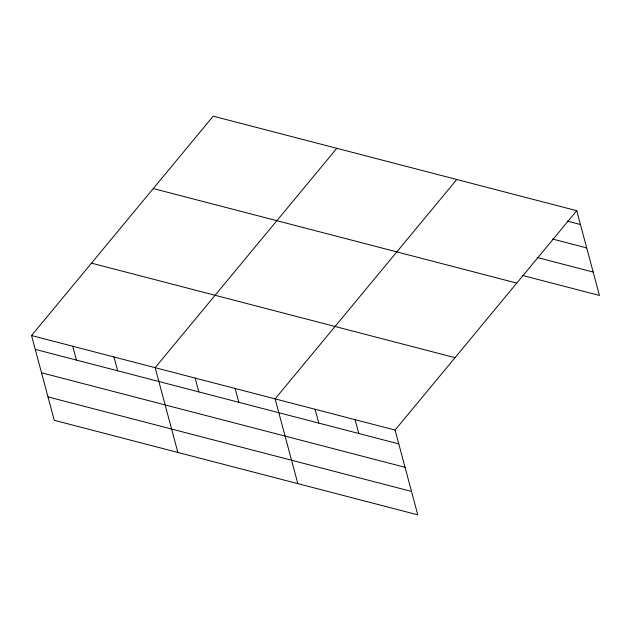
<?xml version="1.0" encoding="UTF-8"?>
<svg xmlns="http://www.w3.org/2000/svg" width="631" height="631" viewBox="0 0 631 631"><rect width="100%" height="100%" fill="white"/><g stroke="black" fill="none" stroke-linecap="round" stroke-linejoin="round"><path stroke-width="0.95" d="M576.734 210.699L395.077 430.066L417.785 514.833L54.266 420.301L31.55 335.542L213.215 116.167L576.734 210.699L599.45 295.458L522.334 275.408M336.812 148.309L155.147 367.676L177.863 452.443M456.773 179.504L275.108 398.871L297.824 483.638M567.111 221.063L580.441 224.526M552.44 239.023L586.72 247.936M537.005 257.448L593.179 272.056M153.262 188.559L516.789 283.09M91.495 263.151L455.022 357.674M31.55 335.542L395.077 430.066M35.257 349.369L398.784 443.901M41.528 372.779L405.055 467.303M47.988 396.899L411.515 491.423M355.087 419.662L358.794 433.497M315.098 409.267L318.805 423.101M235.126 388.475L238.833 402.31M195.137 378.072L198.844 391.906M113.951 356.965L117.658 370.799M72.746 346.253L76.454 360.088"/></g></svg>
